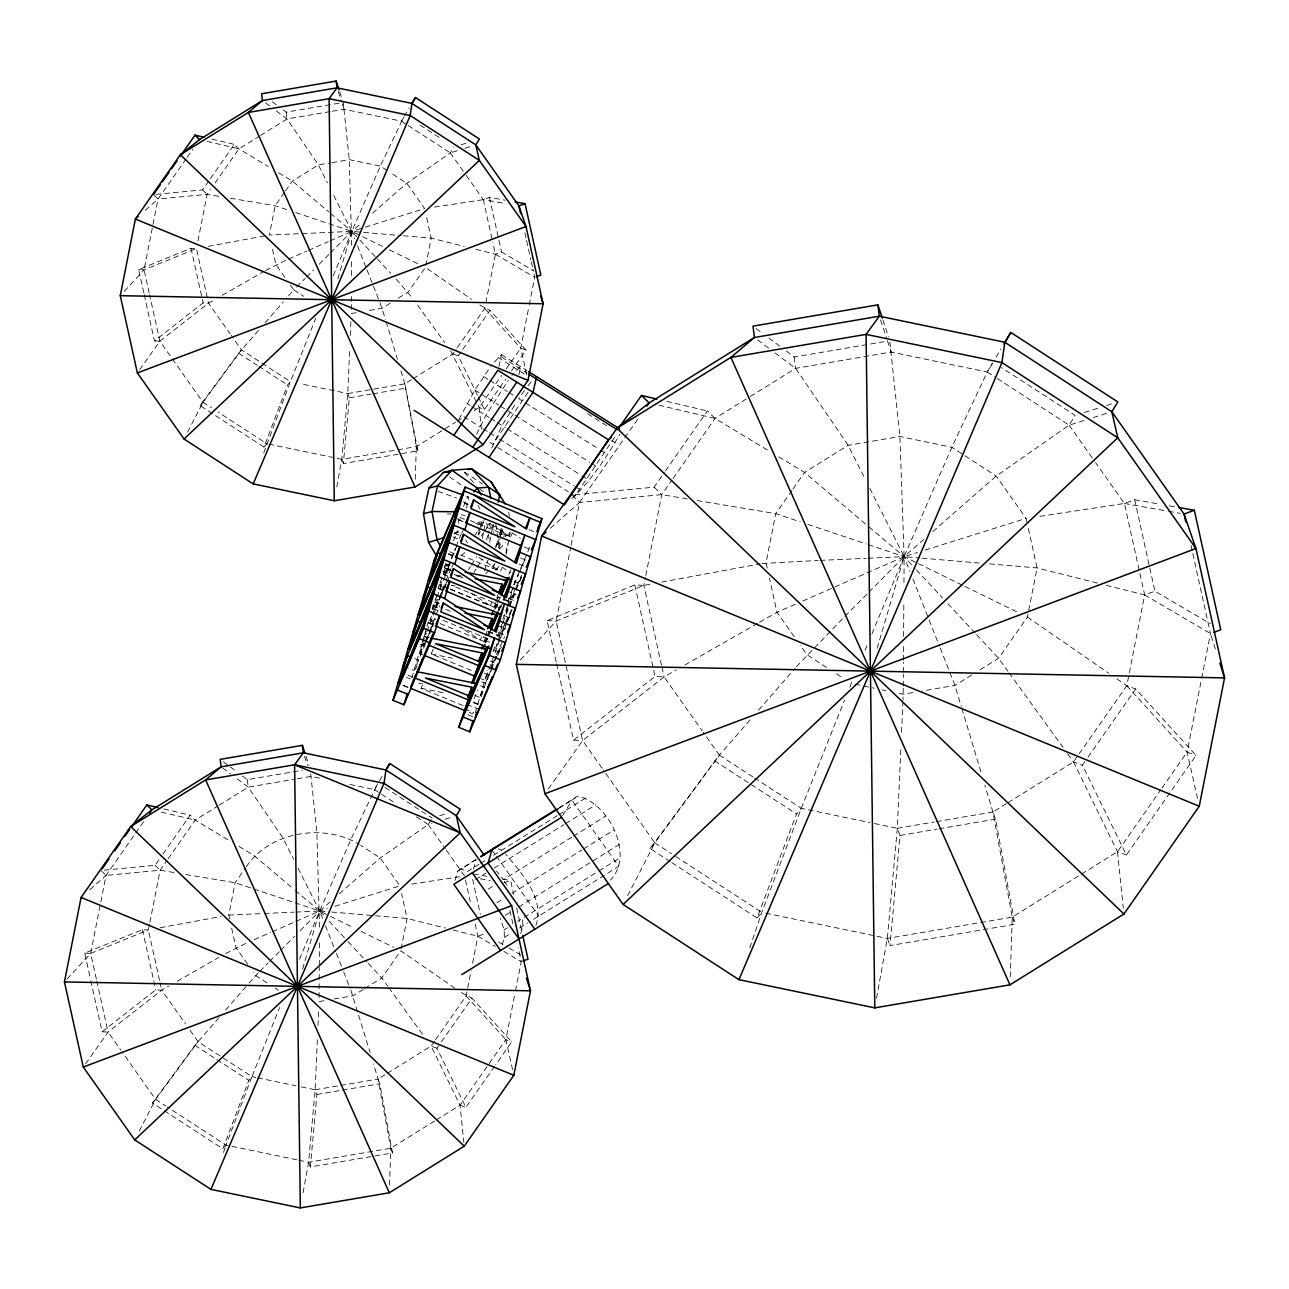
<?xml version="1.0" encoding="UTF-8"?>
<svg xmlns="http://www.w3.org/2000/svg" width="1289" height="1289" viewBox="0 0 1289 1289"><rect width="100%" height="100%" fill="white"/><g stroke="black" fill="none" stroke-linecap="round" stroke-linejoin="round"><path stroke-width="0.75" stroke-dasharray="5 3.75" d="M319.06 997.541L319.173 981.445M319.189 979.431L319.269 967.362M319.285 965.348L319.43 941.196M319.527 927.113L316.852 831.969L310.407 770.806M351.301 309.505L351.333 303.495M351.349 301.497L351.381 295.487M351.51 275.443L351.623 259.427M351.72 245.393L349.287 159.643L343.228 102.459M903.267 688.245L902.961 700.233M903.283 686.247L903.363 674.276M903.363 672.294L903.428 662.32M903.444 660.322L903.557 644.371M903.605 636.395L903.831 602.495M903.96 582.564L904.121 556.639L899.899 436.488L889.748 340.715M389.536 1185.026L390.776 1148.241L378.064 1079.054L373.52 1063.908M415.251 479.299L416.347 446.59L404.81 383.816L400.283 368.702M1010.238 976.853L1012.236 917.14L992.917 811.989L984.86 785.146M303.076 1192.712L308.587 1162.243L315.161 1089.769L317.448 1037.645M317.98 1025.609L318.689 1009.577M336.783 486.936L341.794 459.303L347.756 393.548L349.69 349.528M350.302 335.527L350.914 321.525M876.52 998.218L887.348 938.424L897.337 828.295L900.85 748.248M901.559 732.249L902.88 702.231M501.904 534.903L502.291 529.296M506.142 554.238L510.573 530.81M411.449 379.707L404.81 383.816L417.942 450.86L343.373 463.573L349.335 397.818L347.756 393.548L299.966 383.623M384.895 1074.8L378.064 1079.054L379.82 1083.759L392.517 1152.946L310.343 1166.948L316.917 1094.474L315.161 1089.769L297.92 1086.192M1006.355 803.643L992.917 811.989L995.575 819.143L1014.894 924.294L890.006 945.578L899.996 835.449L897.337 828.295L871.847 822.994M498.489 547.696L500.47 536.659M505.965 552.804L507.302 543.652M149.186 292.99L144.078 269.836L158.015 199.038L186.099 158.869M197.958 240.801L207.11 194.349L210.51 189.483M96.321 978.979L90.665 953.425L106.052 875.392L143.836 821.335M149.508 924.165L148.38 929.949L159.546 980.43M149.895 922.231L160.142 870.22L166.925 860.52M229.619 918.896L228.781 915.061L235.146 882.739L245.184 868.367M425.789 265.486L431.171 238.127L425.869 214.103M457.466 347.434L484.728 308.425L485.486 304.558M485.872 302.625L495.411 254.239L492.817 242.541M401.121 948.881L407.115 918.461L401.604 893.551M526.718 374.68L520.756 348.094L528.893 306.798M529.28 304.832L534.709 277.296L533.002 269.578M435.601 1039.643L466.135 995.962L471.065 970.907M472.596 963.205L477.913 936.233L474.9 922.634M602.092 768.196L582.612 740.595L556.171 621.072L570.721 547.197M571.108 545.247L579.534 502.484L637.733 419.231M512.571 1069.644L505.852 1039.659L515.068 992.852M515.455 990.903L521.223 961.642L518.178 947.866M661.515 665.205L643.856 585.383L645.418 577.504M645.805 575.522L661.74 494.638L671.94 480.04M980.107 669.764L998.556 658.308L1027.397 617.06L1037.081 567.933L1027.816 526.041M1079.151 753.823L1126.779 685.716L1144.664 594.954L1124.427 503.467L1095.634 462.687M1197.529 798.503L1187.121 752.132L1201.3 680.205M1201.67 678.272L1210.484 633.56L1192.712 553.207M482.295 538.528L483.456 532.711M483.842 530.778L485.373 523.012M489.707 542.121L490.851 536.305M491.238 534.371L493.155 524.671M466.57 508.204L468.922 497.119L465.216 495.798M500.857 534.806L502.033 529.28M499.262 548.582L500.922 540.703M508.623 536.288L509.413 532.599M559.184 807.623L577.714 796.103C607.941 802.322 635.268 854.543 610.406 880.097M337.831 278.843L351.8 231.375L380.319 166.088L403.328 117.911M302.577 968.974L319.64 911.033L351.059 839.075L377.21 784.647M498.94 366.463L501.485 354.572L491.673 365.093M411.852 677.869L419.086 653.265L423.469 642.985L420.182 654.135L416.54 652.637M421.954 643.533L420.858 647.255L426.337 633.253M422.502 641.664L426.385 628.468M426.949 626.551L429.189 618.929L432.846 620.428M432.057 609.181L434.248 601.754M438.179 588.396L439.307 584.578L448.443 588.332M415.686 669.442L418.426 660.161L414.768 658.647M426.885 631.384L439.485 600.094M431.396 616.078L430.3 619.8L431.799 616.078M432.427 609.471L436.439 598.902M436.987 597.049L442.546 582.29M441.499 581.726L440.403 585.448L441.901 581.726M443.271 573.412L446.558 564.566M491.754 448.089L502.017 425.531L516.535 402.039M518.984 374.632L520.434 366.479L511.878 375.47M478.155 534.613L483.004 518.162M482.005 526.154L483.617 520.675M486.533 539.994L489.224 530.859M493.687 524.913L492.607 528.571L495.04 531.584M496.072 546.069L498.762 536.933M499.294 535.096L501.453 527.781M500.454 535.789L502.597 528.474M485.647 635.864L487.194 630.579M496.781 597.999L497.828 594.471M486.533 637.459L484.455 644.516L489.788 631.997M496.12 604.879L494.557 610.164L496.845 604.799M475.303 712.72L487.661 670.747M493.284 651.67L494.96 645.95M497.763 636.412L500.019 628.774M502.823 619.236L507.125 606.781M507.882 602.06L509.558 596.34M481.377 696.721L484.181 687.182L475.609 683.653M481.651 681.865L485.308 683.363L489.562 670.957M496.974 643.727L495.411 649.012L497.699 643.646M488.112 631.803L499.069 636.299L504.402 618.494L516.921 589.105M507.592 607.618L505.53 614.676L508.575 607.522M507.254 606.458L513.376 587.961M454.92 880.532L457.676 871.171L476.028 859.296M473.385 869.06L476.14 859.699L457.676 871.171M502.227 944.869L504.418 937.377L504.128 929.852L500.309 918.413M520.675 933.397L522.883 925.905L522.577 918.38L517.55 921.506M535.918 925.454C544.973 898.804 521.819 873.185 505.707 854.269M877.164 648.222L904.121 556.639L951.878 447.283L987.245 372.005L992.127 363.74M263.746 452.874L290.396 381.641L315.757 318.254M223.496 1152.479L225.382 1146.936M484.293 570.866L487.919 560.151M492.833 568.642L494.654 563.293M749.747 947.866L761.831 912.354L801.275 808.332L844.521 700.201M258.493 330.387L238.658 353.25L200.133 405.616L264.019 447.09L287.56 384.992L290.396 381.641L241.51 349.899L231.263 335.398M219.017 1017.601L194.929 1045.347L152.456 1103.078L222.868 1148.789L248.825 1080.343L251.951 1076.637L279.6 1007.531M190.111 1030.394L198.071 1041.657L251.951 1076.637L226.01 1145.099L222.868 1148.789M671.795 862.615L757.078 917.961L796.505 813.939L801.275 808.332L869.882 822.591M849.741 687.15L852.77 679.754M444.898 574.298L455.388 548.26M456.145 546.407L462.139 531.535M444.882 575.522L450.844 560.715M451.601 558.862L457.563 544.071M462.026 532.969L464.266 527.41M432.54 614.208L438.534 599.337M439.291 597.484L445.285 582.612M446.026 580.743L448.282 575.168M449.023 573.315L452.02 565.871M440.741 595.067L434.78 609.858L440.886 595.615M441.483 593.214L444.463 585.818M451.923 567.305L454.163 561.762M420.182 654.135L424.677 642.985M425.434 641.116L428.431 633.689M429.173 631.819L435.166 616.948M435.924 615.095L439.662 605.798M420.278 644.548L423.92 646.047L430.639 629.403M431.38 627.55L435.102 618.301M333.319 275.685L351.8 231.375L360.727 223.577M299.531 959.225L319.64 911.033L330.242 901.752M865.032 650.349L867.336 644.838M871.928 633.817L904.121 556.639L923.746 539.463M458.948 419.247L474.835 390.019L490.513 366.737M476.64 434.151L485.808 415.348L508.301 380.287M463.524 506.48L467.907 496.184M453.422 540.816L457.804 530.536M445.817 563.986L444.351 567.402L449.845 569.657M440.032 582.87L447.686 564.872M444.898 575.571L451.005 561.263M434.989 600.046L437.18 594.89M443.335 580.453L449.587 565.758M433.201 609.504L437.583 599.224M441.66 593.826L447.75 579.518M424.145 636.089L427.062 629.241M440.274 598.257L443.4 590.91M444.173 589.089L446.526 583.579M447.315 581.742L449.668 576.231M423.92 646.047L430.784 629.95M431.541 628.162L435.36 619.219M425.467 643.63L414.027 670.441L408.549 668.185M426.24 641.793L433.297 625.262M478.735 534.951L480.201 531.535M471.355 670.473L431.171 653.958L434.828 645.386M463.073 705.566L421.068 688.294L422.518 684.878M495.524 547.906L499.181 539.334M470.388 520.563L510.573 537.078L512.039 533.646M460.27 554.898L500.47 571.414L501.92 567.982M450.167 589.25L490.352 605.766L491.818 602.334M495.959 601.576L498.15 596.42M494.106 607.103L498.489 596.807L509.445 601.318M481.715 636.669L480.249 640.101L460.447 627.227M497.602 603.01L499.89 597.645M495.782 608.472L498.924 601.125M484.003 641.439L485.47 638.007M498.94 610.535L501.228 605.169M485.679 642.824L490.368 631.803M500.551 607.925L502.903 602.414M503.677 600.577L505.24 596.904M513.602 585.077L519.902 570.302M520.692 568.465L526.975 553.69M527.765 551.853L530.133 546.31M510.847 592.714L518.774 574.121M519.564 572.284L525.864 557.509M509.332 605.733L515.439 591.425M516.196 589.637L522.287 575.329L515.584 589.701M500.744 627.066L502.936 621.91M474.03 698.799L477.687 690.227M498.456 641.858L504.563 627.55M505.32 625.761L512.184 609.665L504.644 625.842M499.778 639.972L484.857 680.286L481.2 678.787M500.551 638.136L506.819 623.457M507.592 621.62L510.734 614.273M485.308 683.363L490.642 670.844M491.399 669.055L501.308 645.805M480.523 695.754L492.801 666.977M497.49 655.956L501.405 646.772M508.913 574.33L512.2 567.224M497.973 610.454L500.438 605.121M487.049 635.703L488.708 632.109M498.666 610.567L501.163 605.169M515.761 587.736L509.187 601.963L498.215 597.452M516.583 585.947L521.513 575.281M508.108 605.862L514.762 591.49M499.069 636.299L504.821 623.844M505.642 622.071L511.395 609.616M498.005 640.198L503.822 627.63M491.431 665.301L495.54 656.423M496.362 654.635L504.579 636.847M490.384 669.168L501.179 645.821M187.646 432.024L202.969 402.265L241.51 349.899M139.26 1131.081L155.598 1099.388L198.071 1041.657M627.646 895.662L654.828 842.893L719.375 755.161L750.73 719.165M571.994 498.537C591.538 480.136 606.458 457.144 620.025 434.103M404.295 116.3L409.064 108.228M382.027 776.494L374.326 789.529L347.514 783.97M996.171 357.262L1000.909 348.868M562.616 815.599L571.962 800.147L577.714 796.103M332.272 111.241L344.082 109.227L401.427 121.15L405.004 115.301M372.602 213.168L406.776 183.264L450.328 152.892L453.905 147.043M339.329 893.793L380.223 858.007L428.222 824.525L431.171 819.691M750.279 396.513L795.603 368.348L891.182 352.058L987.245 372.005L993.239 362.209M932.801 531.535L996.204 476.06L1069.145 425.177L1075.139 415.38L1001.601 367.639M468.374 569.835L470.421 566.612M471.452 565.001L476.559 556.945M473.869 572.461L475.915 569.239M476.93 567.627L482.038 559.555M528.055 392.243L492.849 444.351L487.983 441.289M614.611 437.374L575.007 495.991L569.98 492.833M187.227 157.274L192.851 149.234M218.776 196.299L207.11 194.349L158.015 199.038L153.455 194.591L202.534 189.902L209.35 180.154M210.478 178.526L234.34 144.4L238.916 148.847L268.225 166.523M215.054 182.974L238.916 148.847L258.815 136.489M284.337 192.577L275.153 205.708L269.369 235.033L351.8 231.375L361.726 232.213M285.481 190.933L292.361 181.088L318.399 164.911L329.984 162.93M413.108 378.676L452.922 353.927L456.322 349.061M477.494 395.207L458.223 355.893L461.639 351.011M462.767 349.383L490.029 310.391L526.057 350.044L511.459 370.942M173.967 872.524L160.142 870.22L106.052 875.392L101.009 870.478L155.099 865.306L161.882 855.606M163.026 853.979L190.16 815.164L195.203 820.078L230.554 841.379M474.094 410.708L479.202 407.533L501.663 375.405M506.158 368.976L520.756 348.094L526.057 350.044M168.053 858.893L195.203 820.078L217.438 806.253M450.57 350.672L479.202 407.533L484.503 409.499L505.852 378.966M475.013 535.032L477.236 531.858M478.348 530.262L483.907 522.319M246.312 866.772C269.707 831.405 323.732 822.962 359.164 844.327M481.345 535.998L483.568 532.824M484.68 531.229L490.239 523.27M687.295 498.891L661.74 494.638L579.534 502.484L571.881 495.024L654.087 487.161L664.286 472.58M665.414 470.952L707.371 410.949L715.024 418.409L768.405 450.602M673.084 478.412L715.024 418.409L748.603 397.56M791.881 490.545L775.72 513.65L766.053 562.761L767.309 568.481M793.025 488.902L804.562 472.402L848.162 445.301L899.899 436.488L951.878 447.283L963.382 454.743M434.474 1041.254L431.074 1046.104L386.619 1073.737M494.525 1066.39L465.893 1107.348L436.923 1048.263L440.322 1043.413M441.45 1041.786L471.983 998.121L511.701 1041.818L495.669 1064.762M436.391 1119.883L460.044 1105.189L505.852 1039.659L511.701 1041.818M1008.03 802.612L1073.495 761.928L1078.023 755.435M1169.768 792.961L1126.393 854.994L1082.389 765.199L1086.917 758.722M1088.045 757.094L1135.657 688.987L1196.015 755.418L1170.911 791.333M765.763 913.176L887.348 938.424L1012.236 917.14L1117.499 851.723L1160.873 789.69M1162.017 788.046L1187.121 752.132L1196.015 755.418M139.615 369.75L159.852 341.198L208.512 303.157L215.424 299.209M524.51 390.486L518.71 398.672L523.737 401.83M85.541 1063.86L108.067 1032.07L161.689 990.145L168.601 986.198M548.357 788.916L582.612 740.595L664.093 676.886L676.258 669.926M670.119 861.519L650.059 848.5L719.375 755.161L703.246 732.329M528.087 385.653L531.874 381.028M200.133 405.616L202.969 402.265L159.852 341.198L149.621 294.907M264.019 447.09L266.855 443.738L218.099 412.093M152.456 1103.078L155.598 1099.388L121.972 1051.776M650.059 848.5L654.828 842.893L603.236 769.823M757.078 917.961L761.831 912.354L673.229 854.833M265.018 322.895L283.322 301.884M288.543 295.89L293.763 289.88L290.428 285.143M225.559 1010.093L247.81 984.538M249.115 983.04L258.445 972.712M758.577 710.158L795.152 668.153M796.457 666.655L843.538 617.721M124.243 291.378L144.078 269.836L196.427 248.535L208.512 303.157L230.135 333.787M67.076 979.06L90.665 953.425L148.38 929.949L142.418 929.659L84.72 953.119L90.375 978.689M520.305 660.032L556.171 621.072L643.856 585.383L651.751 583.933M495.717 546.069L499.294 542.202M499.488 549.017L505.465 542.556M485.808 573.734L495.024 563.776M495.685 570.092L499.616 565.823M296.599 287.028L305.09 278.472M306.508 277.038L313.581 269.9M319.253 264.197L329.162 254.207M330.58 252.789L351.8 231.375L363.305 227.766M259.846 971.31L268.176 962.899M269.578 961.497L279.31 951.685M280.696 950.283L294.601 936.265M300.16 930.658L319.64 911.033L327.277 908.632M844.956 616.303L867.497 593.568M868.899 592.15L904.121 556.639L917.478 552.465M145.286 210.3L158.015 199.038M89.908 889.668L106.052 875.392M550.355 528.264L579.534 502.484M461.833 555.237L464.846 552.659M144.223 294.649L154.454 340.94L203.114 302.899L208.512 303.157M90.81 980.655L102.121 1031.78L155.743 989.855L161.689 990.145L185.568 1023.949M556.655 663.738L573.557 740.16L655.054 676.435L664.093 676.886L702.102 730.702M260.475 135.458L287.012 118.959L330.306 111.579M390.293 303.189L382.156 308.248L366.704 310.875M398.43 298.13L408.178 292.071L425.402 267.451L471.548 299.322M268.837 444.141L341.794 459.303L416.347 446.59L443.529 429.704M445.221 428.641L455.42 422.309M457.112 421.261L462.203 418.087M219.146 805.19L248.213 787.128L295.39 779.088M558.33 808.622L571.962 800.147L618.704 866.369L529.199 921.989M478.992 864.307L467.246 871.606L460.93 868.673M480.668 863.259L485.711 860.134M493.606 855.219L557.364 815.599M559.055 814.551L586.141 797.714M475.673 879.501L485.744 873.233M494.122 868.029L563.921 824.654M565.613 823.607L595.985 804.739M488.257 889.088L493.3 885.962M571.768 837.189L503.371 879.694L496.442 870.945M573.476 836.126L605.717 816.098M496.909 902.751L503.628 898.578M512.023 893.358L581.806 849.999M583.498 848.952L613.87 830.068M363.208 989.469L353.089 995.753L334.173 998.975M364.9 988.405L381.77 977.932L400.75 950.783L454.695 988.051M505.336 915.287L510.38 912.161M518.758 906.94L619.203 844.537M504.128 929.852L507.479 927.758M524.156 917.397L597.323 871.928M599.014 870.881L620.911 857.266M504.418 937.377L511.137 933.204M519.531 927.999L527.62 922.972M971.729 674.985L954.956 685.41L922.392 690.952M298.758 1160.213L308.587 1162.243L390.776 1148.241L434.699 1120.947M222.336 295.245L263.81 271.512M265.534 270.529L286.754 259.846M684.942 664.947L757.9 623.215M759.624 622.216L776.993 612.275L795.426 604.219M177.238 981.251L218.711 957.518M225.623 953.57L246.892 942.855M475.738 523.753L486.13 519.129M477.365 524.607L482.553 522.303M288.559 259.057L306.637 251.146M308.442 250.356L328.308 241.655M330.129 240.866L351.8 231.375L360.775 235.774M802.789 600.996L904.121 556.639L920.008 557.992M254.175 939.681L270.529 932.511M272.35 931.721L294.182 922.167M295.987 921.377L319.64 911.033L329.581 911.871M143.788 292.716L138.68 269.578L191.03 248.278L196.427 248.535M556.22 661.773L547.116 620.621L634.816 584.948L643.856 585.383M454.582 532.744L458.304 531.358M453.825 533.968L459.4 531.906M434.425 207.078L483.327 199.634L489.449 197.394L505.272 200.198M475.947 249.357L495.411 254.239L501.534 252.016L534 271.061M1039.885 516.325L1124.427 503.467L1134.691 499.729L1159.697 504.144M1106.236 585.303L1144.664 594.954L1154.928 591.216L1210.371 623.715M503.822 882.981L510.589 880.516L513.634 894.292M453.035 929.981L477.913 936.233L484.664 933.768M461.188 144.755L466.65 143.031M408.178 125.532L450.328 152.892L457.595 150.604M464.878 148.299L472.161 146.011M1084.42 412.464L1099.275 407.775M1106.687 405.439L1114.115 403.103M997.267 378.515L1069.145 425.177L1083.985 420.504M1093.265 417.572L1108.121 412.899M439.662 815.711L447.138 813.359M416.428 816.872L428.222 824.525L431.96 823.333M445.076 819.208L452.552 816.855M365.222 227.17L424.645 208.56L406.776 183.264L390.245 172.533M925.099 550.065L1026.125 518.42L1027.381 524.14M334.931 906.231L399.912 885.881L380.223 858.007L360.775 845.375M503.467 536.321L510.315 534.548M444.447 566.032L449.571 564.711M208.254 246.344L265.437 235.758M661.595 582.112L760.139 563.857M762.105 563.502L818.08 560.457M160.142 927.758L220.935 916.511M283.081 109.887L286.158 112.191L339.297 103.136M331.918 162.607L349.287 159.643L380.319 166.088L388.585 171.453M351.269 313.517L357.053 312.518M347.756 393.548L404.81 383.816M349.335 397.818L370.99 394.128M372.956 393.79L406.406 388.086M786.242 351.075L794.169 357.005L883.9 341.714M242.493 776.091L247.279 779.668L302.319 770.29M297.356 778.749L311.116 776.397L322.604 778.798M912.805 692.596L903.218 694.223L897.45 693.031M897.337 828.295L934.396 821.963M936.346 821.641L992.917 811.989M899.996 835.449L937.055 829.117M939.004 828.795L995.575 819.143M319.044 1001.553L324.715 1000.586M315.161 1089.769L338.749 1085.757M340.715 1085.419L378.064 1079.054M316.917 1094.474L340.505 1090.462M342.471 1090.123L379.82 1083.759M411.674 884.093L462.622 876.327M496.136 526.573L490.303 527.201L487.87 524.188M820.078 560.377L866.111 558.33M868.109 558.234L904.121 556.639L916.64 562.777M228.781 915.061L262.36 913.563M264.326 913.482L293.956 912.161M295.938 912.08L319.64 911.033L328.647 915.448M447.315 514.005L451.279 514.053M138.68 269.578L144.078 269.836M154.454 340.94L159.852 341.198M547.116 620.621L556.171 621.072M573.557 740.16L582.612 740.595M84.72 953.119L90.665 953.425M102.121 1031.78L108.067 1032.07L120.828 1050.132M363.707 232.391L401.411 235.597M403.393 235.758L431.171 238.127L464.266 246.425M921.989 558.153L979.527 563.051M989.453 563.889L1037.081 567.933L1098.55 583.369M331.563 912.032L373.311 915.593M375.308 915.754L407.115 918.461L445.382 928.064M230.441 198.248L275.153 205.708L288.237 210.091M697.123 500.535L775.72 513.65L800.276 521.868M185.809 874.506L235.146 882.739L252.048 888.395M461.091 514.794L464.942 515.455M466.247 175.449L483.327 199.634L505.079 203.485M1169.316 505.852L1175.085 506.867M1124.427 503.467L1166.738 510.96M1168.656 511.298L1180.208 513.344M473.321 873.926L489.014 876.697M502.742 879.13L510.589 880.516M480.281 878.808L490.094 880.548M445.462 568.272L449.378 569.045M461.575 576.135L455.774 574.991L463.073 577.988M455.259 586.028L451.392 585.27L495.234 603.284M435.344 602.624L439.275 603.397M425.241 636.959L429.156 637.733M431.171 653.958L452.455 658.18M418.587 683.138L422.502 683.927M421.068 688.294L446.22 693.289M855.09 684.217L874.345 688.229M882.047 689.824L885.897 690.63M251.951 1076.637L255.786 1077.443M257.703 1077.846L296.003 1085.789M296.792 1159.794L226.01 1145.099L167.328 1106.993M211.863 139.099L234.34 144.4M207.078 141.355L238.916 148.847M666.671 401.362L707.371 410.949M658.84 405.181L715.024 418.409M163.784 808.944L190.16 815.164M161.286 812.086L195.203 820.078M295.713 212.588L351.8 231.375L358.519 238.594M807.832 524.397L866.369 543.99M868.254 544.635L904.121 556.639L915.077 568.433M253.917 889.023L293.344 902.219M295.229 902.848L319.64 911.033L323.684 915.383M438.163 491.431L456.677 498.021M479.782 305.01L490.029 310.391M452.922 353.927L458.223 355.893M1116.838 678.852L1126.779 685.716L1135.657 688.987M1067.63 753.823L1073.495 761.928L1082.389 765.199M1073.495 761.928L1117.499 851.723L1126.393 854.994M461.236 992.562L471.983 998.121M436.923 1048.263L431.074 1046.104L460.044 1105.189L463.847 1142.28M460.044 1105.189L465.893 1107.348M464.83 503.306L468.261 504.724M529.118 529.715L534.597 531.97M459.786 517.388L467.101 520.402M456.741 518.484L464.056 521.481M458.304 519.87L463.782 522.126M524.059 546.89L529.537 549.146M520.772 558.04L526.266 560.296M454.373 533.227L461.671 536.224M453.019 536.949L459.867 539.769M519.016 564.066L524.494 566.322M449.684 551.74L456.983 554.737M448.459 553.577L452.117 555.076M448.185 554.222L453.664 556.461M513.957 581.242L519.435 583.482M445.478 563.599L452.793 566.596M507.012 590.894L516.148 594.648M451.569 570.576L444.254 567.563L452.487 572.993M442.9 571.301L448.62 573.637M508.897 598.402L514.375 600.658M443.69 574.298L447.347 575.796M495.057 605.894L498.714 607.409M450.264 589.089L499.584 609.359M439.565 586.076L446.88 589.089M438.357 587.913L443.835 590.169M438.083 588.557L443.561 590.813M503.854 615.578L511.153 618.591M496.909 625.229L506.045 628.984M434.151 601.915L439.63 604.17M445.672 609.326L451.15 611.582M432.798 605.637L440.339 608.73M498.795 632.754L504.273 635.01M433.587 608.634L439.066 610.889M488.386 631.159L499.342 635.654M443.11 620.363L485.131 637.62M484.954 640.246L490.432 642.502M440.065 623.586L487.661 642.937M429.463 620.428L433.12 621.926M428.238 622.265L433.732 624.521M427.98 622.909L433.458 625.149M493.735 649.93L499.214 652.17M490.448 661.08L494.106 662.578M424.049 636.25L427.69 637.765M484.245 673.051L489.079 675.065M419.086 653.265L422.744 654.764M474.658 695.351L479.798 697.462M407.888 675.082L413.366 677.321M473.643 702.102L479.121 704.342M473.369 702.731L478.863 704.986M406.502 677.402L410.16 678.9M466.827 704.39L477.784 708.886M464.733 708.934L473.869 712.688M403.505 685.361L408.984 687.617M469.26 712.382L472.918 713.88M402.78 685.474L408.259 687.73M467.891 714.702L473.369 716.958M498.344 848.855L501.502 850.321M362.58 236.66L382.317 246.328M389.504 249.857L418.216 263.923M918.413 563.647L963.076 585.528M964.865 586.414L1018.471 612.678M330.451 916.334L353.879 927.806M361.097 931.351L393.532 947.254M1144.664 594.954L1210.484 633.56L1216.349 652.025M495.411 254.239L534.709 277.296M498.537 941.905L507.189 946.98M508.929 947.995L521.062 955.117M477.913 936.233L495.234 946.4M503.902 951.475L521.223 961.642M778.733 456.822L804.562 472.402L867.368 525.541M278.569 172.774L292.361 181.088L328.953 212.041M238.964 846.454L254.126 855.59L293.731 889.104M501.485 354.572L526.927 370.555M501.695 357.101L527.12 373.101M497.973 357.375L526.653 375.405M587.655 413.753L609.81 427.69M611.776 440.612L615.175 442.739M483.552 376.565L488.289 379.546M489.868 380.529L507.35 391.534M508.978 392.549L513.844 395.61M525.413 402.877L599.176 449.265M600.851 450.312L607.554 454.534M474.835 390.019L479.572 393M481.151 393.999L498.65 404.988M500.261 406.019L513.393 414.268M515.084 415.332L589.846 462.332M591.538 463.396L598.338 467.665M466.86 403.425L470.018 405.423M471.597 406.406L489.047 417.378M490.674 418.409L495.54 421.455M497.151 422.486L505.433 427.674M507.125 428.754L580.388 474.819M582.096 475.883L588.912 480.169M463.992 416.734L479.782 426.659M483.037 428.689L487.887 431.751M489.514 432.766L496.007 436.842M499.391 438.985L573.943 485.856M575.635 486.92L580.727 490.11M497.876 447.509L568.304 491.786M987.245 372.005L995.591 377.435M965.01 455.807L996.204 476.06L1026.125 518.42M420.182 125.146L442.095 139.373M401.427 121.15L406.486 124.437M293.763 289.88L303.688 296.325M826.62 667.444L806.914 654.651L800.018 644.871M836.464 673.825L843.038 678.095M238.658 353.25L257.204 365.286M258.896 366.382L287.56 384.992M512.071 532.808L520.498 538.27M489.127 523.125L510.573 537.078M501.969 567.144L510.396 572.622M479.009 557.46L500.47 571.414M202.969 402.265L211.38 407.727M493.542 602.591L500.277 606.958M470.549 592.876L490.352 605.766M719.375 755.161L752.808 776.864M754.468 777.96L801.275 808.332M714.605 760.784L749.699 783.567M751.374 784.647L796.505 813.939M483.439 636.927L490.174 641.31M654.828 842.893L671.553 853.737M385.008 787.466L432.169 818.08M374.326 789.529L394.531 802.66M267.016 982.879L255.673 975.515L253.353 972.244M275.105 988.147L278.36 990.242M194.929 1045.347L215.134 1058.462M216.826 1059.558L248.825 1080.343M155.598 1099.388L165.653 1105.914M464.62 472.064L482.521 484.003M480.056 489.433L483.278 491.592M454.115 574.088L460.624 578.423M1027.397 617.06L1108.556 673.116M449.716 476.93L462.38 485.856M756.16 328.518L762.492 333.271M768.824 338.024L779.909 346.322M757.594 339.861L768.679 348.175M775.011 352.912L795.603 368.348L848.162 445.301L865.322 479.427M272.333 101.831L276.942 105.279M265.502 102.846L270.11 106.294M276.265 110.902L287.012 118.959L318.399 164.911L327.422 182.877M223.368 761.751L236.129 771.305M222.723 768.018L230.683 773.98M237.063 778.765L248.213 787.128L282.807 837.769L293.586 859.215M463.396 501.679L469.47 506.335M868.899 526.83L904.121 556.639L910.018 571.575M330.467 213.33L351.8 231.375L354.701 238.691M295.262 890.393L319.64 911.033L322.54 918.396M654.087 487.161L661.74 494.638M202.534 189.902L207.11 194.349M155.099 865.306L160.142 870.22M916.447 569.899L942.452 597.903M947.931 603.784L975.29 633.253M976.659 634.736L998.556 658.308L1007.934 671.263M359.857 240.044L375.969 257.381M377.306 258.831L390.728 273.284M396.11 279.068L412.899 298.581M329.098 921.2L346.644 940.116M347.998 941.566L366.914 961.932M368.267 963.382L381.77 977.932L387.651 986.037M464.314 472.386L474.803 483.762M1126.779 685.716L1187.121 752.132M484.728 308.425L520.756 348.094M466.135 995.962L505.852 1039.659M1009.094 672.874L1062.958 747.346M417.604 305.09L444.673 342.536M388.811 987.664L424.033 1036.372M1069.145 425.177L1094.474 461.059M794.266 636.718L776.993 612.275L769.42 578.004M450.328 152.892L465.12 173.838M284.837 277.248L275.91 264.599L271.818 246.118M491.931 849.886L495.347 854.736M496.491 856.347L538.673 916.092M428.222 824.525L445.269 848.661M446.397 850.273L464.588 876.037M247.569 964.043L235.984 947.641L231.327 926.549M504.321 881.209L508.172 887.283M477.945 505.562L479.991 508.962M465.619 539.946L467.44 543.04M501.26 528.442L505.965 536.691M488.95 524.075L493.655 532.309M869.833 488.402L904.121 556.639M333.754 195.445L351.8 231.375M298.081 868.141L319.64 911.033M478.364 396.996L484.503 409.499M912.966 579.035L928.434 618.221M929.176 620.09L939.488 646.208M940.229 648.077L954.956 685.41L961.288 706.501M357.585 246.022L366.253 267.983M366.978 269.804L379.256 300.933M379.981 302.754L385.556 319.591M325.456 925.76L335.623 951.54M336.365 953.393L342.906 969.973M343.631 971.809L350.173 988.389M350.898 990.226L370.12 1052.549M1012.236 917.14L1014.894 924.294M887.348 938.424L890.006 945.578M416.347 446.59L417.942 450.86M341.794 459.303L343.373 463.573M390.776 1148.241L392.517 1152.946M308.587 1162.243L310.343 1166.948M882.884 319.962L888.508 336.945M880.564 319.962L886.816 338.846M887.428 340.731L891.182 352.058M339.684 91.761L342.052 98.899M338.169 91.39L341.714 102.105M342.31 103.877L344.082 109.227M305.976 756.24L308.973 765.312M304.51 756.434L307.507 765.505M961.868 708.418L980.848 771.708M386.12 321.477L397.447 359.26M1190.988 545.376L1192.277 551.257M1134.691 499.729L1154.928 591.216M661.95 667.154L664.093 676.886M634.816 584.948L655.054 676.435M524.897 232.938L526.17 238.723M526.605 240.64L530.859 259.927M531.294 261.86L532.566 267.645M489.449 197.394L498.521 238.352M498.956 240.318L501.534 252.016M483.327 199.634L492.382 240.592M516.68 908.052L522.335 933.607M509.912 910.517L513.393 926.243M472.644 879.404L480.378 914.352M465.442 879.92L470.598 903.218M191.03 248.278L203.114 302.899M159.965 982.379L161.689 990.145M142.418 929.659L155.743 989.855M96.756 980.945L108.067 1032.07M508.704 512.329L509.364 516.003M500.422 529.118L501.421 534.854M458.207 519.644L458.852 523.318M495.814 524.462L497.796 537.69M498.086 539.575L499.214 547.132M486.694 522.915L488.112 532.357M488.402 534.242L489.53 541.799M794.169 357.005L795.603 368.348M286.158 112.191L287.012 118.959M247.279 779.668L248.213 787.128M1117.499 851.723L1123.299 908.181M479.202 407.533L481.409 429.076"/><path stroke-width="1.5" d="M210.929 1189.376L300.321 1207.938L389.278 1192.776L464.249 1146.179L513.828 1075.268L530.472 990.806L511.652 905.668L460.205 832.807L456.306 815.679L460.254 809.234L389.842 763.523L385.975 770.049L383.993 783.341L210.929 1189.376L134.717 1139.895L83.286 1067.05L64.45 981.912L81.094 897.45L130.672 826.523L151.86 809.863L221.128 766.826L303.302 752.808L385.894 769.968L456.306 815.679L484.116 855.074M120.28 295.68L135.377 219.049L180.363 154.712L199.586 139.599L262.424 100.542L336.993 87.829L411.916 103.394L475.802 144.867L518.919 205.934L526.009 226.51L543.104 303.753L528.007 380.384L483.021 444.737L414.994 487L334.286 500.76L253.192 483.907L184.037 439.017L137.375 372.924L120.28 295.68L543.104 303.753L540.703 296.196M516.325 664.367L541.606 535.998L616.964 428.222L649.157 402.909L754.419 337.492L879.307 316.192L1004.824 342.262L1111.827 411.739L1184.043 514.021L1195.934 548.502L1224.55 677.885L1199.253 806.237L1123.911 914.014L1009.964 984.828L874.78 1007.869L738.935 979.656L623.103 904.459L544.941 793.75L516.325 664.367L1224.55 677.885L1219.861 663.11M436.649 556.155L428.544 542.395L423.485 513.715L428.915 488.128L443.384 472.483L451.923 470.259L471.548 468.745L491.061 481.78L505.336 504.015M498.134 502.13L499.874 494.734L488.595 487.21L471.548 468.745L468.133 469.631M436.004 624.198L439.662 615.626L434.602 632.786L403.924 704.777L392.968 700.281L434.522 559.088L465.2 487.097L541.928 518.629L500.374 659.807L469.695 731.798L458.723 727.302L468.165 699.846L415.187 678.078M429.366 604.235L424.323 621.395L428.705 611.115L505.433 642.647L501.775 651.219M439.485 569.883L434.425 587.059L438.808 576.779L515.536 608.295L512.619 615.159M449.587 535.547L444.528 552.707L448.926 542.427L525.638 573.959L521.255 584.239M459.69 501.195L454.646 518.371L459.029 508.092L535.757 539.608L531.374 549.904M392.968 700.281L423.646 628.291L465.2 487.097M403.924 704.777L407.292 693.337M432.911 633.979L414.575 678.61L422.76 658.196M443.384 602.994L440.79 611.808L484.632 629.822L443.384 602.994L441.192 608.134M453.486 568.642L450.892 577.456L494.734 595.47L453.486 568.642L450.57 575.506M463.589 534.307L460.995 543.12L504.853 561.134L463.589 534.307L460.672 541.154M473.708 499.955L471.113 508.768L514.956 526.782L473.708 499.955L470.775 506.819M471.645 683.412L478.283 665.495L428.947 645.241M481.748 649.076L482.876 645.257M491.866 614.724L492.978 610.922M471.887 687.214L469.293 696.028L425.451 678.014L471.887 687.214L467.504 697.494M481.989 652.879L479.395 661.692L435.553 643.678L481.989 652.879L478.348 661.45M465.007 613.161L492.108 618.527L489.514 627.34L484.019 625.084M475.125 578.825L502.211 584.191L499.616 593.004L492.301 589.991M458.723 727.302L489.417 655.311L494.46 638.136L486.807 659.581L467.891 700.491M444.028 598.16L496.233 632.126L504.579 603.8L494.444 630.563M454.147 563.825L506.351 597.774L514.682 569.448L503.725 597.999M464.249 529.489L516.454 563.438L524.784 535.112L514.665 561.875M469.695 731.798L473.063 720.358M476.753 712.414L475.206 717.699L492.736 676.564L487.758 687.343M454.92 517.727L429.446 580.952L437.777 552.627L441.434 554.125M444.802 552.079L419.344 615.288L427.674 586.962L431.332 588.461M434.699 586.414L409.225 649.64L417.572 621.314L421.213 622.813M424.597 620.766L399.123 683.976L407.453 655.65L411.11 657.148M410.837 686.618L415.332 675.468M253.192 483.907L410.192 115.527L411.916 103.394L415.493 97.545L479.379 139.019L475.802 144.867L479.347 160.416L526.009 226.51L137.375 372.924M433.394 562.906L464.088 490.916L540.8 522.448L536.869 531.664M428.351 580.082L432.733 569.786M423.291 597.242L453.97 525.251L464.926 529.763L469.986 512.587L465.877 522.238M418.232 614.418L422.615 604.138M413.189 631.594L443.867 559.603L454.824 564.099L459.883 546.939L455.5 557.219L510.299 579.744M408.13 648.77L412.512 638.474M403.07 665.93L433.765 593.939L444.721 598.45L449.764 581.275L446.348 589.315M398.027 683.106L402.41 672.826M445.656 590.926L500.196 614.08M525.461 528.216L529.843 517.936L526.557 529.086L474.352 495.137M498.553 592.763L502.211 584.191M501.421 594.068L508.285 577.971M501.26 595.615L509.091 577.263M515.358 562.568L519.741 552.272L530.697 556.784L526.315 567.063M487.725 628.806L492.108 618.527M490.545 630.208L498.182 612.323M484.89 644.661L483.327 648.335L487.435 650.01M491.157 629.967L498.199 613.435M505.24 596.904L509.622 586.624L520.595 591.135L517.662 597.983M537.996 527.862L541.928 518.629M488.064 646.659L474.352 678.852L476.946 670.038L487.725 646.691M488.869 645.95L473.224 682.671L476.882 684.169M495.137 631.256L499.52 620.96L510.476 625.471L507.56 632.335M738.935 979.656L1001.94 362.596L1004.824 342.262L1010.818 332.465L1117.821 401.942L1111.827 411.739L1117.756 437.777L1195.934 548.502L544.941 793.75M499.858 593.891L507.254 577.891M500.47 594.181L507.947 578.02M489.756 628.242L497.151 612.227M490.368 628.516L497.844 612.356M478.01 666.139L487.049 646.579M495.298 669.41L497.763 664.077M411.69 104.006L415.493 97.545M1003.986 344.034L1010.818 332.465M385.894 769.968L389.842 763.523M453.825 435.344L497.828 370.217L608.456 439.758L611.469 437.213M472.773 447.267L516.776 382.124M488.982 457.45L532.985 392.323L536.643 376.678M608.456 439.758L564.453 504.901L414.043 410.337M153.455 194.591L160.19 184.939M162.43 181.733L169.181 172.098M171.421 168.875L177.044 160.851M180.412 156.017L195.01 135.136L204.371 137.343M102.153 868.834L109.017 859.006M114.753 850.821L120.473 842.635M125.049 836.078L129.641 829.52M131.929 826.249L146.817 804.948L158.128 807.607M149.572 813.133L151.86 809.863L146.817 804.948M618.672 428.093L641.487 395.433L656.987 399.091M646.869 406.164L649.157 402.909L641.487 395.433M300.321 1207.938L294.601 764.764L303.302 752.808L302.367 745.348L220.177 759.366L221.128 766.826L205.644 779.926L130.672 826.523L464.249 1146.179M473.691 491.963L477.268 488.096L488.595 487.21L490.883 498.36M184.037 439.017L479.347 160.416L410.192 115.527L329.098 98.673L248.39 112.433L180.363 154.712L483.021 444.737M134.717 1139.895L460.205 832.807L383.993 783.341L294.601 764.764L205.644 779.926L389.278 1192.776M623.103 904.459L1117.756 437.777L1001.94 362.596L866.079 334.367L730.911 357.407L616.964 428.222L1123.911 914.014M138.213 216.552L135.377 219.049L528.007 380.384M545.988 532.131L541.606 535.998L1199.253 806.237M495.185 847.389L491.931 849.886L488.064 863.002L534.822 929.208M480.974 856.218L555.817 809.718M480.878 856.766L558.33 808.622M561.585 817.323L453.825 884.286L500.567 950.492M461.816 974.581L608.327 883.529M83.286 1067.05L511.652 905.668M444.528 537.416L428.544 542.395M536.24 276.732L540.848 275.056L525.058 203.694L518.919 205.934L520.627 213.652M1213.916 632.303L1220.764 629.822L1194.323 510.283L1184.043 514.021L1185.783 521.852M522.915 961.014L527.991 959.177L522.77 935.572M428.915 488.128L437.47 485.905L451.923 470.259L477.268 488.096L481.361 494.863M423.485 513.715L432.041 511.491L455.855 511.781M339.088 89.972L336.139 81.062L261.57 93.775L262.424 100.542L248.39 112.433L414.994 487M882.256 318.061L877.89 304.849L752.985 326.149L754.419 337.492L730.911 357.407L1009.964 984.828M443.384 472.483L449.265 472.032M64.45 981.912L530.472 990.806L526.428 978.045M515.165 201.954L525.058 203.694M1178.936 507.56L1194.323 510.283M465.055 572.155L504.225 579.921M454.936 606.507L494.122 614.273M431.122 638.136L484.019 648.609M417.088 671.698L473.901 682.961M463.363 495.137L437.47 485.905L432.041 511.491L437.084 540.172L440.129 545.344M465.603 522.867L520.402 545.392M503.548 579.647L507.657 581.323M493.445 613.983L497.538 615.675M435.279 625.906L490.078 648.431M423.646 628.291L434.602 632.786M489.417 655.311L500.374 659.807M419.263 638.571L430.22 643.082M485.035 665.591L495.991 670.103M424.564 655.521L473.885 675.79M410.804 688.358L463.782 710.126M397.35 690.002L408.307 694.497M463.122 717.022L474.078 721.518M294.601 764.764L459.013 832.323M81.094 897.45L513.828 1075.268M528.538 371.57L619.671 428.866M528.748 374.116L617.334 429.801M195.01 135.136L199.586 139.599M472.273 872.814L519.016 939.02M491.061 481.78L500.196 497.264M302.367 745.348L304.768 752.615M877.89 304.849L879.307 316.192L866.079 334.367L874.78 1007.869M336.139 81.062L336.993 87.829L329.098 98.673L334.286 500.76M422.985 625.938L420.391 634.752L402.861 675.887L422.985 625.938M433.088 591.603L430.494 600.416L412.963 641.551L433.088 591.603M443.19 557.251L440.612 566.064L423.066 607.2L443.19 557.251M453.309 522.915L450.715 531.729L433.185 572.864L453.309 522.915M466.827 704.39L464.233 713.204L481.764 672.068L466.827 704.39"/></g></svg>
